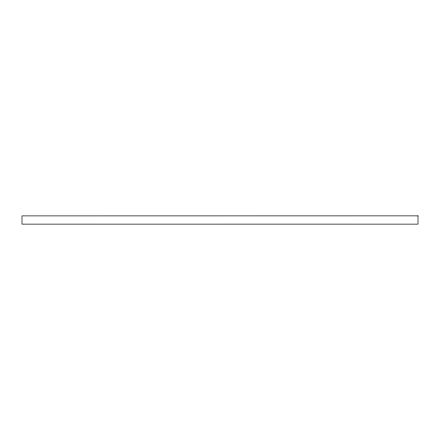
<?xml version="1.0" encoding="UTF-8"?>
<svg xmlns="http://www.w3.org/2000/svg" width="440" height="440" viewBox="0 0 440 440"><rect width="100%" height="100%" fill="white"/><g stroke="black" fill="none" stroke-linecap="round" stroke-linejoin="round"><path stroke-width="0.66" d="M418 215.875L22 215.897L22 224.125L418 224.125L418 215.875"/></g></svg>
